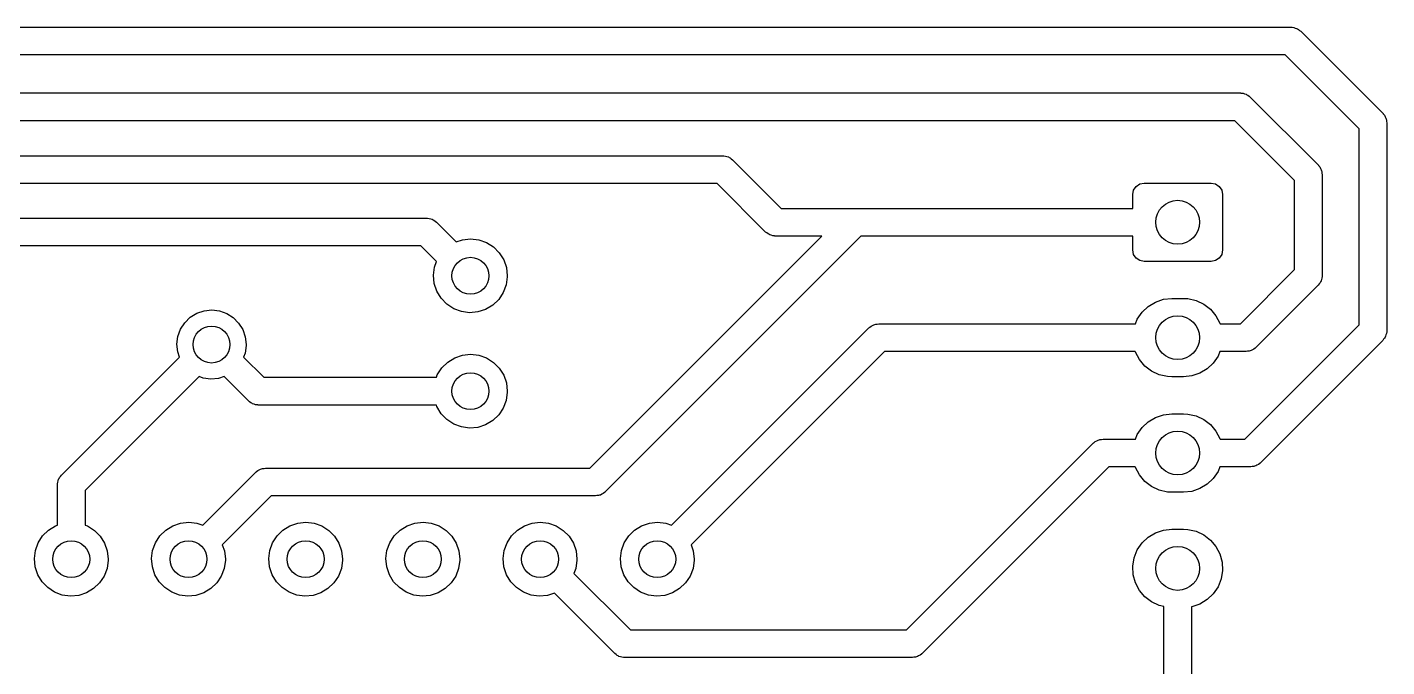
# Model space of a CAD drawing. Extents: x 21 to 79.3, y -79.1 to -20.3.
# Drawn here: x 47.74 to 77.2, y -34.18 to -20.32 of the extents above; entities that cross this region are included whole.
import ezdxf

# ---------------------------------------------------------------- set-up
doc = ezdxf.new("R2010")
doc.units = 0
doc.layers.add('BLACK', color=7, linetype='CONTINUOUS')

msp = doc.modelspace()

# ---------------------------------------------------------------- linework, layer by layer
at = {"layer": 'BLACK', "linetype": 'CONTINUOUS'}
for p, q in [((26.6755, -20.3245), (75.1245, -20.3245)), ((75.1245, -20.3245), (75.1346, -20.3255)), ((75.1346, -20.3255), (75.1392, -20.3249)), ((75.1392, -20.3249), (75.1469, -20.3267)), ((75.1469, -20.3267), (75.1828, -20.3302)), ((75.1828, -20.3302), (75.2137, -20.3426)), ((75.2137, -20.3426), (75.2461, -20.3502)), ((75.2461, -20.3502), (75.2643, -20.3627)), ((75.2643, -20.3627), (75.2848, -20.3709)), ((75.2848, -20.3709), (75.3092, -20.3936)), ((75.3092, -20.3936), (75.3367, -20.4124)), ((75.3367, -20.4124), (77.1121, -22.1879)), ((75.0003, -20.9245), (26.7997, -20.9245)), ((76.6, -22.5243), (75.0003, -20.9245)), ((27.25, -21.75), (74.03, -21.75)), ((74.03, -21.75), (74.0401, -21.751)), ((74.0401, -21.751), (74.0447, -21.7504)), ((74.0447, -21.7504), (74.0524, -21.7522)), ((74.0524, -21.7522), (74.0883, -21.7557)), ((74.0883, -21.7557), (74.1192, -21.768)), ((74.1192, -21.768), (74.1515, -21.7757)), ((74.1515, -21.7757), (74.1698, -21.7882)), ((74.1698, -21.7882), (74.1903, -21.7964)), ((74.1903, -21.7964), (74.2147, -21.819)), ((74.2147, -21.819), (74.2421, -21.8379)), ((74.2421, -21.8379), (75.7121, -23.3079)), ((73.9057, -22.35), (27.3743, -22.35)), ((75.2, -23.6443), (73.9057, -22.35)), ((77.1121, -22.1879), (77.1185, -22.1957)), ((77.1185, -22.1957), (77.1222, -22.1985)), ((77.1222, -22.1985), (77.1264, -22.2053)), ((77.1264, -22.2053), (77.1493, -22.2331)), ((77.1493, -22.2331), (77.1624, -22.2637)), ((77.1624, -22.2637), (77.1799, -22.292)), ((77.1799, -22.292), (77.1839, -22.3137)), ((77.1839, -22.3137), (77.1927, -22.334)), ((77.1927, -22.334), (77.1939, -22.3673)), ((77.1939, -22.3673), (77.2, -22.4)), ((76.6, -26.7757), (76.6, -22.5243)), ((77.2, -22.4), (77.2, -26.9)), ((38.59, -23.11), (62.81, -23.11)), ((62.81, -23.11), (62.8201, -23.111)), ((62.8201, -23.111), (62.8247, -23.1104)), ((62.8247, -23.1104), (62.8324, -23.1122)), ((62.8324, -23.1122), (62.8683, -23.1157)), ((62.8683, -23.1157), (62.8992, -23.128)), ((62.8992, -23.128), (62.9315, -23.1357)), ((62.9315, -23.1357), (62.9498, -23.1482)), ((62.9498, -23.1482), (62.9703, -23.1564)), ((62.9703, -23.1564), (62.9947, -23.179)), ((62.9947, -23.179), (63.0221, -23.1979)), ((63.0221, -23.1979), (64.0743, -24.25)), ((75.7121, -23.3079), (75.7185, -23.3157)), ((75.7185, -23.3157), (75.7222, -23.3185)), ((75.7222, -23.3185), (75.7264, -23.3253)), ((75.7264, -23.3253), (75.7493, -23.3531)), ((75.7493, -23.3531), (75.7624, -23.3837)), ((75.7624, -23.3837), (75.7799, -23.412)), ((75.7799, -23.412), (75.7839, -23.4337)), ((75.7839, -23.4337), (75.7927, -23.454)), ((75.7927, -23.454), (75.7939, -23.4873)), ((75.7939, -23.4873), (75.8, -23.52)), ((75.8, -23.52), (75.8, -25.7)), ((62.6857, -23.71), (38.7143, -23.71)), ((63.7379, -24.7621), (62.6857, -23.71)), ((71.6925, -23.95), (71.7115, -23.8543)), ((71.7115, -23.8543), (71.7657, -23.7732)), ((71.7657, -23.7732), (71.8468, -23.719)), ((71.8468, -23.719), (71.9425, -23.7)), ((71.9425, -23.7), (73.3925, -23.7)), ((73.3925, -23.7), (73.4882, -23.719)), ((73.4882, -23.719), (73.5693, -23.7732)), ((73.5693, -23.7732), (73.6235, -23.8543)), ((73.6235, -23.8543), (73.6425, -23.95)), ((75.2, -25.5757), (75.2, -23.6443)), ((71.6925, -24.25), (71.6925, -23.95)), ((73.6425, -23.95), (73.6425, -25.15)), ((64.0743, -24.25), (71.6925, -24.25)), ((42.64, -24.46), (56.39, -24.46)), ((56.39, -24.46), (56.4001, -24.461)), ((56.4001, -24.461), (56.4047, -24.4604)), ((56.4047, -24.4604), (56.4124, -24.4622)), ((56.4124, -24.4622), (56.4483, -24.4657)), ((56.4483, -24.4657), (56.4792, -24.478)), ((56.4792, -24.478), (56.5115, -24.4857)), ((56.5115, -24.4857), (56.5298, -24.4982)), ((56.5298, -24.4982), (56.5503, -24.5064)), ((56.5503, -24.5064), (56.5747, -24.529)), ((56.5747, -24.529), (56.6021, -24.5479)), ((56.6021, -24.5479), (57.03, -24.9757)), ((57.03, -24.9757), (57.1682, -24.9287)), ((57.1682, -24.9287), (57.3456, -24.91)), ((57.3456, -24.91), (57.5227, -24.9311)), ((57.5227, -24.9311), (57.6907, -24.991)), ((57.6907, -24.991), (57.8413, -25.0865)), ((59.9257, -29.88), (64.9557, -24.85)), ((65.8043, -24.85), (60.2621, -30.3921)), ((63.7653, -24.781), (63.7379, -24.7621)), ((63.7897, -24.8036), (63.7653, -24.781)), ((63.8102, -24.8118), (63.7897, -24.8036)), ((63.8285, -24.8243), (63.8102, -24.8118)), ((63.8608, -24.832), (63.8285, -24.8243)), ((63.8917, -24.8443), (63.8608, -24.832)), ((63.9276, -24.8478), (63.8917, -24.8443)), ((63.9353, -24.8496), (63.9276, -24.8478)), ((63.9399, -24.849), (63.9353, -24.8496)), ((63.95, -24.85), (63.9399, -24.849)), ((64.9557, -24.85), (63.95, -24.85)), ((71.6925, -24.85), (65.8043, -24.85)), ((71.6925, -25.15), (71.6925, -24.85)), ((56.2657, -25.06), (42.7643, -25.06)), ((56.6065, -25.4008), (56.2657, -25.06)), ((57.8413, -25.0865), (57.967, -25.2131)), ((57.967, -25.2131), (58.0615, -25.3643)), ((71.7115, -25.2457), (71.6925, -25.15)), ((71.7657, -25.3268), (71.7115, -25.2457)), ((71.8468, -25.381), (71.7657, -25.3268)), ((73.5693, -25.3268), (73.4882, -25.381)), ((73.6235, -25.2457), (73.5693, -25.3268)), ((73.6425, -25.15), (73.6235, -25.2457)), ((56.5401, -25.6988), (56.5624, -25.5219)), ((56.5624, -25.5219), (56.6065, -25.4008)), ((58.0615, -25.3643), (58.1201, -25.5328)), ((58.1201, -25.5328), (58.14, -25.71)), ((71.9425, -25.4), (71.8468, -25.381)), ((73.3925, -25.4), (71.9425, -25.4)), ((73.4882, -25.381), (73.3925, -25.4)), ((74.0257, -26.75), (75.2, -25.5757)), ((56.5575, -25.8763), (56.5401, -25.6988)), ((56.6138, -26.0456), (56.5575, -25.8763)), ((58.1149, -25.909), (58.0515, -26.0757)), ((58.1397, -25.7323), (58.1149, -25.909)), ((58.14, -25.71), (58.1397, -25.7323)), ((75.7121, -25.9121), (74.3621, -27.2621)), ((75.731, -25.8847), (75.7121, -25.9121)), ((75.7536, -25.8603), (75.731, -25.8847)), ((75.7618, -25.8398), (75.7536, -25.8603)), ((75.7743, -25.8215), (75.7618, -25.8398)), ((75.782, -25.7892), (75.7743, -25.8215)), ((75.7943, -25.7583), (75.782, -25.7892)), ((75.7978, -25.7224), (75.7943, -25.7583)), ((75.7996, -25.7147), (75.7978, -25.7224)), ((75.8, -25.7), (75.799, -25.7101)), ((75.799, -25.7101), (75.7996, -25.7147)), ((56.7062, -26.1981), (56.6138, -26.0456)), ((56.8301, -26.3264), (56.7062, -26.1981)), ((58.0515, -26.0757), (57.9528, -26.2242)), ((72.186, -26.2784), (72.36, -26.2198)), ((72.36, -26.2198), (72.5425, -26.2)), ((72.5425, -26.2), (72.7925, -26.2)), ((72.7925, -26.2), (72.8872, -26.2053)), ((72.8872, -26.2053), (73.0664, -26.2453)), ((51.4107, -26.5214), (51.5689, -26.4675)), ((51.5689, -26.4675), (51.7352, -26.45)), ((51.7352, -26.45), (51.9013, -26.4698)), ((51.9013, -26.4698), (52.0588, -26.5259)), ((56.9793, -26.4241), (56.8301, -26.3264)), ((57.1465, -26.4862), (56.9793, -26.4241)), ((57.3232, -26.5098), (57.1465, -26.4862)), ((57.5009, -26.4937), (57.3232, -26.5098)), ((57.6705, -26.4385), (57.5009, -26.4937)), ((57.8237, -26.3472), (57.6705, -26.4385)), ((57.9528, -26.2242), (57.8237, -26.3472)), ((71.792, -26.6509), (71.8952, -26.4991)), ((71.8952, -26.4991), (72.0286, -26.3729)), ((72.0286, -26.3729), (72.186, -26.2784)), ((73.0664, -26.2453), (73.2328, -26.3229)), ((73.2328, -26.3229), (73.3787, -26.4345)), ((73.3787, -26.4345), (73.4972, -26.5747)), ((51.0582, -26.8665), (51.1488, -26.726)), ((51.1488, -26.726), (51.2683, -26.609)), ((51.2683, -26.609), (51.4107, -26.5214)), ((52.0588, -26.5259), (52.2, -26.6155)), ((52.2, -26.6155), (52.3178, -26.7341)), ((52.3178, -26.7341), (52.4064, -26.8759)), ((65.9953, -26.8236), (66.0231, -26.8007)), ((66.0231, -26.8007), (66.0537, -26.7876)), ((66.0537, -26.7876), (66.082, -26.7701)), ((66.082, -26.7701), (66.1037, -26.7661)), ((66.1037, -26.7661), (66.124, -26.7573)), ((66.124, -26.7573), (66.1573, -26.7561)), ((66.1573, -26.7561), (66.19, -26.75)), ((66.19, -26.75), (71.7524, -26.75)), ((71.7524, -26.75), (71.792, -26.6509)), ((73.4972, -26.5747), (73.5828, -26.7371)), ((73.5828, -26.7371), (73.5864, -26.75)), ((73.5864, -26.75), (74.0257, -26.75)), ((74.1257, -29.25), (76.6, -26.7757)), ((50.9801, -27.1895), (51.001, -27.0236)), ((51.001, -27.0236), (51.0582, -26.8665)), ((52.4064, -26.8759), (52.4614, -27.0338)), ((52.4614, -27.0338), (52.48, -27.2)), ((61.6995, -31.1163), (65.9779, -26.8379)), ((65.9779, -26.8379), (65.9857, -26.8315)), ((65.9857, -26.8315), (65.9885, -26.8278)), ((65.9885, -26.8278), (65.9953, -26.8236)), ((77.131, -27.0847), (77.1121, -27.1121)), ((77.1536, -27.0603), (77.131, -27.0847)), ((77.1618, -27.0398), (77.1536, -27.0603)), ((77.1743, -27.0215), (77.1618, -27.0398)), ((77.182, -26.9892), (77.1743, -27.0215)), ((77.1943, -26.9583), (77.182, -26.9892)), ((77.1978, -26.9224), (77.1943, -26.9583)), ((77.1996, -26.9147), (77.1978, -26.9224)), ((77.2, -26.9), (77.199, -26.9101)), ((77.199, -26.9101), (77.1996, -26.9147)), ((50.9964, -27.3559), (50.9801, -27.1895)), ((51.0347, -27.4711), (50.9964, -27.3559)), ((52.4564, -27.3865), (52.4246, -27.4703)), ((52.4797, -27.2209), (52.4564, -27.3865)), ((52.48, -27.2), (52.4797, -27.2209)), ((66.3143, -27.35), (62.124, -31.5403)), ((71.7486, -27.35), (66.3143, -27.35)), ((71.7522, -27.3629), (71.7486, -27.35)), ((71.8378, -27.5253), (71.7522, -27.3629)), ((73.5826, -27.35), (73.543, -27.4491)), ((74.15, -27.35), (73.5826, -27.35)), ((74.1827, -27.3439), (74.15, -27.35)), ((74.216, -27.3427), (74.1827, -27.3439)), ((74.2363, -27.3339), (74.216, -27.3427)), ((74.258, -27.3299), (74.2363, -27.3339)), ((74.2863, -27.3124), (74.258, -27.3299)), ((74.3169, -27.2993), (74.2863, -27.3124)), ((74.3447, -27.2764), (74.3169, -27.2993)), ((74.3515, -27.2722), (74.3447, -27.2764)), ((74.3543, -27.2685), (74.3515, -27.2722)), ((74.3621, -27.2621), (74.3543, -27.2685)), ((77.1121, -27.1121), (74.4621, -29.7621)), ((48.4779, -30.0279), (51.0347, -27.4711)), ((52.4246, -27.4703), (52.8643, -27.91)), ((56.72, -27.7044), (56.8475, -27.5796)), ((56.8475, -27.5796), (56.9994, -27.4861)), ((56.9994, -27.4861), (57.1682, -27.4287)), ((57.1682, -27.4287), (57.3456, -27.41)), ((57.3456, -27.41), (57.5227, -27.4311)), ((57.5227, -27.4311), (57.6907, -27.491)), ((57.6907, -27.491), (57.8413, -27.5865)), ((57.8413, -27.5865), (57.967, -27.7131)), ((71.9563, -27.6655), (71.8378, -27.5253)), ((72.1022, -27.7771), (71.9563, -27.6655)), ((73.4398, -27.6009), (73.3064, -27.727)), ((73.543, -27.4491), (73.4398, -27.6009)), ((51.4596, -27.8946), (48.99, -30.3643)), ((51.5486, -27.9277), (51.4596, -27.8946)), ((51.7143, -27.9498), (51.5486, -27.9277)), ((51.8808, -27.9347), (51.7143, -27.9498)), ((52.0013, -27.8955), (51.8808, -27.9347)), ((52.5279, -28.4221), (52.0013, -27.8955)), ((52.8643, -27.91), (56.6032, -27.91)), ((56.6032, -27.91), (56.6234, -27.8543)), ((56.6234, -27.8543), (56.72, -27.7044)), ((57.967, -27.7131), (58.0615, -27.8643)), ((58.0615, -27.8643), (58.1201, -28.0328)), ((72.2686, -27.8547), (72.1022, -27.7771)), ((72.4478, -27.8947), (72.2686, -27.8547)), ((72.5425, -27.9), (72.4478, -27.8947)), ((72.7925, -27.9), (72.5425, -27.9)), ((72.975, -27.8802), (72.7925, -27.9)), ((73.149, -27.8216), (72.975, -27.8802)), ((73.3064, -27.727), (73.149, -27.8216)), ((58.1397, -28.2323), (58.1149, -28.409)), ((58.1201, -28.0328), (58.14, -28.21)), ((58.14, -28.21), (58.1397, -28.2323)), ((52.5553, -28.441), (52.5279, -28.4221)), ((52.5797, -28.4636), (52.5553, -28.441)), ((52.6002, -28.4718), (52.5797, -28.4636)), ((52.6185, -28.4843), (52.6002, -28.4718)), ((52.6508, -28.492), (52.6185, -28.4843)), ((52.6817, -28.5043), (52.6508, -28.492)), ((52.7176, -28.5078), (52.6817, -28.5043)), ((52.7253, -28.5096), (52.7176, -28.5078)), ((52.73, -28.509), (52.7253, -28.5096)), ((52.74, -28.51), (52.73, -28.509)), ((56.6019, -28.51), (52.74, -28.51)), ((56.6138, -28.5456), (56.6019, -28.51)), ((56.7062, -28.6981), (56.6138, -28.5456)), ((58.0515, -28.5757), (57.9528, -28.7242)), ((58.1149, -28.409), (58.0515, -28.5757)), ((56.8301, -28.8264), (56.7062, -28.6981)), ((56.9793, -28.9241), (56.8301, -28.8264)), ((57.8237, -28.8472), (57.6705, -28.9385)), ((57.9528, -28.7242), (57.8237, -28.8472)), ((71.8952, -28.9991), (72.0286, -28.8729)), ((72.0286, -28.8729), (72.186, -28.7784)), ((72.186, -28.7784), (72.36, -28.7198)), ((72.36, -28.7198), (72.5425, -28.7)), ((72.5425, -28.7), (72.7925, -28.7)), ((72.7925, -28.7), (72.8872, -28.7053)), ((72.8872, -28.7053), (73.0664, -28.7453)), ((73.0664, -28.7453), (73.2328, -28.8229)), ((73.2328, -28.8229), (73.3787, -28.9345)), ((57.1465, -28.9862), (56.9793, -28.9241)), ((57.3232, -29.0098), (57.1465, -28.9862)), ((57.5009, -28.9937), (57.3232, -29.0098)), ((57.6705, -28.9385), (57.5009, -28.9937)), ((71.7524, -29.25), (71.792, -29.1509)), ((71.792, -29.1509), (71.8952, -28.9991)), ((73.3787, -28.9345), (73.4972, -29.0747)), ((73.4972, -29.0747), (73.5828, -29.2371)), ((66.7938, -33.3819), (70.8379, -29.3379)), ((70.8379, -29.3379), (70.8457, -29.3315)), ((70.8457, -29.3315), (70.8485, -29.3278)), ((70.8485, -29.3278), (70.8553, -29.3236)), ((70.8553, -29.3236), (70.8831, -29.3007)), ((70.8831, -29.3007), (70.9137, -29.2876)), ((70.9137, -29.2876), (70.942, -29.2701)), ((70.942, -29.2701), (70.9637, -29.2661)), ((70.9637, -29.2661), (70.984, -29.2573)), ((70.984, -29.2573), (71.0173, -29.2561)), ((71.0173, -29.2561), (71.05, -29.25)), ((71.05, -29.25), (71.7524, -29.25)), ((73.5828, -29.2371), (73.5864, -29.25)), ((73.5864, -29.25), (74.1257, -29.25)), ((48.459, -30.0553), (48.4779, -30.0279)), ((51.5395, -31.1163), (52.6879, -29.9679)), ((52.6879, -29.9679), (52.6957, -29.9615)), ((52.6957, -29.9615), (52.6985, -29.9578)), ((52.6985, -29.9578), (52.7053, -29.9536)), ((52.7053, -29.9536), (52.7331, -29.9307)), ((52.7331, -29.9307), (52.7637, -29.9176)), ((52.7637, -29.9176), (52.792, -29.9001)), ((52.792, -29.9001), (52.8137, -29.8961)), ((52.8137, -29.8961), (52.834, -29.8873)), ((52.834, -29.8873), (52.8673, -29.8861)), ((52.8673, -29.8861), (52.9, -29.88)), ((52.9, -29.88), (59.9257, -29.88)), ((71.1743, -29.85), (67.1302, -33.8941)), ((71.7486, -29.85), (71.1743, -29.85)), ((71.7522, -29.8629), (71.7486, -29.85)), ((71.8378, -30.0253), (71.7522, -29.8629)), ((71.9563, -30.1655), (71.8378, -30.0253)), ((73.543, -29.9491), (73.4398, -30.1009)), ((73.5826, -29.85), (73.543, -29.9491)), ((74.25, -29.85), (73.5826, -29.85)), ((74.2827, -29.8439), (74.25, -29.85)), ((74.316, -29.8427), (74.2827, -29.8439)), ((74.3363, -29.8339), (74.316, -29.8427)), ((74.358, -29.8299), (74.3363, -29.8339)), ((74.3863, -29.8124), (74.358, -29.8299)), ((74.4169, -29.7993), (74.3863, -29.8124)), ((74.4447, -29.7764), (74.4169, -29.7993)), ((74.4515, -29.7722), (74.4447, -29.7764)), ((74.4543, -29.7685), (74.4515, -29.7722)), ((74.4621, -29.7621), (74.4543, -29.7685)), ((48.39, -30.24), (48.391, -30.2299)), ((48.39, -31.1123), (48.39, -30.24)), ((48.3904, -30.2253), (48.3922, -30.2176)), ((48.391, -30.2299), (48.3904, -30.2253)), ((48.3922, -30.2176), (48.3957, -30.1817)), ((48.3957, -30.1817), (48.408, -30.1508)), ((48.408, -30.1508), (48.4157, -30.1185)), ((48.4157, -30.1185), (48.4282, -30.1002)), ((48.4282, -30.1002), (48.4364, -30.0797)), ((48.4364, -30.0797), (48.459, -30.0553)), ((72.1022, -30.2771), (71.9563, -30.1655)), ((72.2686, -30.3547), (72.1022, -30.2771)), ((73.149, -30.3216), (72.975, -30.3802)), ((73.3064, -30.227), (73.149, -30.3216)), ((73.4398, -30.1009), (73.3064, -30.227)), ((48.99, -30.3643), (48.99, -31.1129)), ((53.0243, -30.48), (51.964, -31.5403)), ((60.05, -30.48), (53.0243, -30.48)), ((60.0827, -30.4739), (60.05, -30.48)), ((60.116, -30.4727), (60.0827, -30.4739)), ((60.1363, -30.4639), (60.116, -30.4727)), ((60.158, -30.4599), (60.1363, -30.4639)), ((60.1863, -30.4424), (60.158, -30.4599)), ((60.2169, -30.4293), (60.1863, -30.4424)), ((60.2447, -30.4064), (60.2169, -30.4293)), ((60.2515, -30.4022), (60.2447, -30.4064)), ((60.2543, -30.3985), (60.2515, -30.4022)), ((60.2621, -30.3921), (60.2543, -30.3985)), ((72.4478, -30.3947), (72.2686, -30.3547)), ((72.5425, -30.4), (72.4478, -30.3947)), ((72.7925, -30.4), (72.5425, -30.4)), ((72.975, -30.3802), (72.7925, -30.4)), ((48.07, -31.3444), (48.1975, -31.2196)), ((48.1975, -31.2196), (48.3494, -31.1261)), ((48.3494, -31.1261), (48.39, -31.1123)), ((48.99, -31.1129), (49.0407, -31.131)), ((49.0407, -31.131), (49.1913, -31.2265)), ((49.1913, -31.2265), (49.317, -31.3531)), ((50.61, -31.3444), (50.7375, -31.2196)), ((50.7375, -31.2196), (50.8894, -31.1261)), ((50.8894, -31.1261), (51.0582, -31.0687)), ((51.0582, -31.0687), (51.2356, -31.05)), ((51.2356, -31.05), (51.4127, -31.0711)), ((51.4127, -31.0711), (51.5395, -31.1163)), ((53.15, -31.3444), (53.2775, -31.2196)), ((53.2775, -31.2196), (53.4294, -31.1261)), ((53.4294, -31.1261), (53.5982, -31.0687)), ((53.5982, -31.0687), (53.7756, -31.05)), ((53.7756, -31.05), (53.9527, -31.0711)), ((53.9527, -31.0711), (54.1207, -31.131)), ((54.1207, -31.131), (54.2713, -31.2265)), ((54.2713, -31.2265), (54.397, -31.3531)), ((55.69, -31.3444), (55.8175, -31.2196)), ((55.8175, -31.2196), (55.9694, -31.1261)), ((55.9694, -31.1261), (56.1382, -31.0687)), ((56.1382, -31.0687), (56.3156, -31.05)), ((56.3156, -31.05), (56.4927, -31.0711)), ((56.4927, -31.0711), (56.6607, -31.131)), ((56.6607, -31.131), (56.8113, -31.2265)), ((56.8113, -31.2265), (56.937, -31.3531)), ((58.23, -31.3444), (58.3575, -31.2196)), ((58.3575, -31.2196), (58.5094, -31.1261)), ((58.5094, -31.1261), (58.6782, -31.0687)), ((58.6782, -31.0687), (58.8556, -31.05)), ((58.8556, -31.05), (59.0327, -31.0711)), ((59.0327, -31.0711), (59.2007, -31.131)), ((59.2007, -31.131), (59.3513, -31.2265)), ((59.3513, -31.2265), (59.477, -31.3531)), ((60.77, -31.3444), (60.8975, -31.2196)), ((60.8975, -31.2196), (61.0494, -31.1261)), ((61.0494, -31.1261), (61.2182, -31.0687)), ((61.2182, -31.0687), (61.3956, -31.05)), ((61.3956, -31.05), (61.5727, -31.0711)), ((61.5727, -31.0711), (61.6995, -31.1163)), ((72.186, -31.2784), (72.36, -31.2198)), ((72.36, -31.2198), (72.5425, -31.2)), ((72.5425, -31.2), (72.7925, -31.2)), ((72.7925, -31.2), (72.8872, -31.2053)), ((72.8872, -31.2053), (73.0664, -31.2453)), ((47.9124, -31.6619), (47.9734, -31.4943)), ((47.9734, -31.4943), (48.07, -31.3444)), ((49.317, -31.3531), (49.4115, -31.5043)), ((49.4115, -31.5043), (49.4701, -31.6728)), ((50.4524, -31.6619), (50.5134, -31.4943)), ((50.5134, -31.4943), (50.61, -31.3444)), ((52.9924, -31.6619), (53.0534, -31.4943)), ((53.0534, -31.4943), (53.15, -31.3444)), ((54.397, -31.3531), (54.4915, -31.5043)), ((54.4915, -31.5043), (54.5501, -31.6728)), ((55.5324, -31.6619), (55.5934, -31.4943)), ((55.5934, -31.4943), (55.69, -31.3444)), ((56.937, -31.3531), (57.0315, -31.5043)), ((57.0315, -31.5043), (57.0901, -31.6728)), ((58.0724, -31.6619), (58.1334, -31.4943)), ((58.1334, -31.4943), (58.23, -31.3444)), ((59.477, -31.3531), (59.5715, -31.5043)), ((59.5715, -31.5043), (59.6301, -31.6728)), ((60.6124, -31.6619), (60.6734, -31.4943)), ((60.6734, -31.4943), (60.77, -31.3444)), ((71.792, -31.6509), (71.8952, -31.4991)), ((71.8952, -31.4991), (72.0286, -31.3729)), ((72.0286, -31.3729), (72.186, -31.2784)), ((73.0664, -31.2453), (73.2328, -31.3229)), ((73.2328, -31.3229), (73.3787, -31.4345)), ((73.3787, -31.4345), (73.4972, -31.5747)), ((47.8901, -31.8388), (47.9124, -31.6619)), ((49.4701, -31.6728), (49.49, -31.85)), ((50.4301, -31.8388), (50.4524, -31.6619)), ((51.964, -31.5403), (52.0101, -31.6728)), ((52.0101, -31.6728), (52.03, -31.85)), ((52.9701, -31.8388), (52.9924, -31.6619)), ((54.5501, -31.6728), (54.57, -31.85)), ((55.5101, -31.8388), (55.5324, -31.6619)), ((57.0901, -31.6728), (57.11, -31.85)), ((58.0501, -31.8388), (58.0724, -31.6619)), ((59.6301, -31.6728), (59.65, -31.85)), ((60.5901, -31.8388), (60.6124, -31.6619)), ((62.124, -31.5403), (62.1701, -31.6728)), ((62.1701, -31.6728), (62.19, -31.85)), ((71.6938, -32.0026), (71.7238, -31.8214)), ((71.7238, -31.8214), (71.792, -31.6509)), ((73.4972, -31.5747), (73.5828, -31.7371)), ((73.5828, -31.7371), (73.6316, -31.9141)), ((47.9075, -32.0163), (47.8901, -31.8388)), ((47.9638, -32.1856), (47.9075, -32.0163)), ((49.4649, -32.049), (49.4015, -32.2157)), ((49.4897, -31.8723), (49.4649, -32.049)), ((49.49, -31.85), (49.4897, -31.8723)), ((50.4475, -32.0163), (50.4301, -31.8388)), ((50.5038, -32.1856), (50.4475, -32.0163)), ((52.0049, -32.049), (51.9415, -32.2157)), ((52.0297, -31.8723), (52.0049, -32.049)), ((52.03, -31.85), (52.0297, -31.8723)), ((52.9875, -32.0163), (52.9701, -31.8388)), ((53.0438, -32.1856), (52.9875, -32.0163)), ((54.5449, -32.049), (54.4815, -32.2157)), ((54.5697, -31.8723), (54.5449, -32.049)), ((54.57, -31.85), (54.5697, -31.8723)), ((55.5275, -32.0163), (55.5101, -31.8388)), ((55.5838, -32.1856), (55.5275, -32.0163)), ((57.0849, -32.049), (57.0215, -32.2157)), ((57.1097, -31.8723), (57.0849, -32.049)), ((57.11, -31.85), (57.1097, -31.8723)), ((58.0675, -32.0163), (58.0501, -31.8388)), ((58.1238, -32.1856), (58.0675, -32.0163)), ((59.6249, -32.049), (59.5831, -32.1589)), ((59.6497, -31.8723), (59.6249, -32.049)), ((59.65, -31.85), (59.6497, -31.8723)), ((60.6075, -32.0163), (60.5901, -31.8388)), ((60.6638, -32.1856), (60.6075, -32.0163)), ((62.1649, -32.049), (62.1015, -32.2157)), ((62.1897, -31.8723), (62.1649, -32.049)), ((62.19, -31.85), (62.1897, -31.8723)), ((71.7034, -32.1859), (71.6938, -32.0026)), ((73.6412, -32.0974), (73.6112, -32.2786)), ((73.6316, -31.9141), (73.6412, -32.0974)), ((48.0562, -32.3381), (47.9638, -32.1856)), ((48.1801, -32.4664), (48.0562, -32.3381)), ((49.3028, -32.3642), (49.1737, -32.4872)), ((49.4015, -32.2157), (49.3028, -32.3642)), ((50.5962, -32.3381), (50.5038, -32.1856)), ((50.7201, -32.4664), (50.5962, -32.3381)), ((51.8428, -32.3642), (51.7137, -32.4872)), ((51.9415, -32.2157), (51.8428, -32.3642)), ((53.1362, -32.3381), (53.0438, -32.1856)), ((53.2601, -32.4664), (53.1362, -32.3381)), ((54.3828, -32.3642), (54.2537, -32.4872)), ((54.4815, -32.2157), (54.3828, -32.3642)), ((55.6762, -32.3381), (55.5838, -32.1856)), ((55.8001, -32.4664), (55.6762, -32.3381)), ((56.9228, -32.3642), (56.7937, -32.4872)), ((57.0215, -32.2157), (56.9228, -32.3642)), ((58.2162, -32.3381), (58.1238, -32.1856)), ((58.3401, -32.4664), (58.2162, -32.3381)), ((59.5831, -32.1589), (60.8062, -33.3819)), ((60.7562, -32.3381), (60.6638, -32.1856)), ((60.8801, -32.4664), (60.7562, -32.3381)), ((62.0028, -32.3642), (61.8737, -32.4872)), ((62.1015, -32.2157), (62.0028, -32.3642)), ((71.7522, -32.3629), (71.7034, -32.1859)), ((71.8378, -32.5253), (71.7522, -32.3629)), ((73.6112, -32.2786), (73.543, -32.4491)), ((48.3293, -32.5641), (48.1801, -32.4664)), ((48.4965, -32.6262), (48.3293, -32.5641)), ((48.6732, -32.6498), (48.4965, -32.6262)), ((48.8509, -32.6337), (48.6732, -32.6498)), ((49.0205, -32.5785), (48.8509, -32.6337)), ((49.1737, -32.4872), (49.0205, -32.5785)), ((50.8693, -32.5641), (50.7201, -32.4664)), ((51.0365, -32.6262), (50.8693, -32.5641)), ((51.2132, -32.6498), (51.0365, -32.6262)), ((51.3909, -32.6337), (51.2132, -32.6498)), ((51.5605, -32.5785), (51.3909, -32.6337)), ((51.7137, -32.4872), (51.5605, -32.5785)), ((53.4093, -32.5641), (53.2601, -32.4664)), ((53.5765, -32.6262), (53.4093, -32.5641)), ((53.7532, -32.6498), (53.5765, -32.6262)), ((53.9309, -32.6337), (53.7532, -32.6498)), ((54.1005, -32.5785), (53.9309, -32.6337)), ((54.2537, -32.4872), (54.1005, -32.5785)), ((55.9493, -32.5641), (55.8001, -32.4664)), ((56.1165, -32.6262), (55.9493, -32.5641)), ((56.2932, -32.6498), (56.1165, -32.6262)), ((56.4709, -32.6337), (56.2932, -32.6498)), ((56.6405, -32.5785), (56.4709, -32.6337)), ((56.7937, -32.4872), (56.6405, -32.5785)), ((58.4893, -32.5641), (58.3401, -32.4664)), ((58.6565, -32.6262), (58.4893, -32.5641)), ((58.8332, -32.6498), (58.6565, -32.6262)), ((59.0109, -32.6337), (58.8332, -32.6498)), ((59.1607, -32.585), (59.0109, -32.6337)), ((60.4698, -33.8941), (59.1607, -32.585)), ((61.0293, -32.5641), (60.8801, -32.4664)), ((61.1965, -32.6262), (61.0293, -32.5641)), ((61.3732, -32.6498), (61.1965, -32.6262)), ((61.5509, -32.6337), (61.3732, -32.6498)), ((61.7205, -32.5785), (61.5509, -32.6337)), ((61.8737, -32.4872), (61.7205, -32.5785)), ((71.9563, -32.6655), (71.8378, -32.5253)), ((72.1022, -32.7771), (71.9563, -32.6655)), ((73.4398, -32.6009), (73.3064, -32.727)), ((73.543, -32.4491), (73.4398, -32.6009)), ((72.2686, -32.8547), (72.1022, -32.7771)), ((72.3675, -32.8768), (72.2686, -32.8547)), ((72.3675, -45.6082), (72.3675, -32.8768)), ((72.975, -32.8802), (72.9675, -32.881)), ((72.9675, -32.881), (72.9675, -45.7325)), ((73.149, -32.8216), (72.975, -32.8802)), ((73.3064, -32.727), (73.149, -32.8216)), ((60.8062, -33.3819), (66.7938, -33.3819)), ((60.4972, -33.9129), (60.4698, -33.8941)), ((60.5216, -33.9355), (60.4972, -33.9129)), ((60.5422, -33.9437), (60.5216, -33.9355)), ((60.5604, -33.9562), (60.5422, -33.9437)), ((60.5927, -33.9639), (60.5604, -33.9562)), ((60.6237, -33.9762), (60.5927, -33.9639)), ((60.6595, -33.9797), (60.6237, -33.9762)), ((60.6673, -33.9816), (60.6595, -33.9797)), ((60.6719, -33.9809), (60.6673, -33.9816)), ((60.6819, -33.9819), (60.6719, -33.9809)), ((66.9181, -33.9819), (60.6819, -33.9819)), ((66.9508, -33.9758), (66.9181, -33.9819)), ((66.984, -33.9746), (66.9508, -33.9758)), ((67.0043, -33.9659), (66.984, -33.9746)), ((67.0261, -33.9618), (67.0043, -33.9659)), ((67.0544, -33.9444), (67.0261, -33.9618)), ((67.085, -33.9312), (67.0544, -33.9444)), ((67.1128, -33.9083), (67.085, -33.9312)), ((67.1196, -33.9042), (67.1128, -33.9083)), ((67.1224, -33.9005), (67.1196, -33.9042)), ((67.1302, -33.8941), (67.1224, -33.9005))]:
    msp.add_line(p, q, dxfattribs=at)
at = {"layer": 'BLACK'}
for centre, radius in [((72.6675, -24.55), 0.475), ((57.34, -25.71), 0.4), ((51.73, -27.2), 0.4), ((72.6675, -27.05), 0.475), ((57.34, -28.21), 0.4), ((72.6675, -29.55), 0.475), ((48.69, -31.85), 0.4), ((51.23, -31.85), 0.4), ((53.77, -31.85), 0.4), ((56.31, -31.85), 0.4), ((58.85, -31.85), 0.4), ((61.39, -31.85), 0.4), ((72.6675, -32.05), 0.475)]:
    msp.add_circle(centre, radius, dxfattribs=at)

doc.saveas('drawing.dxf')
